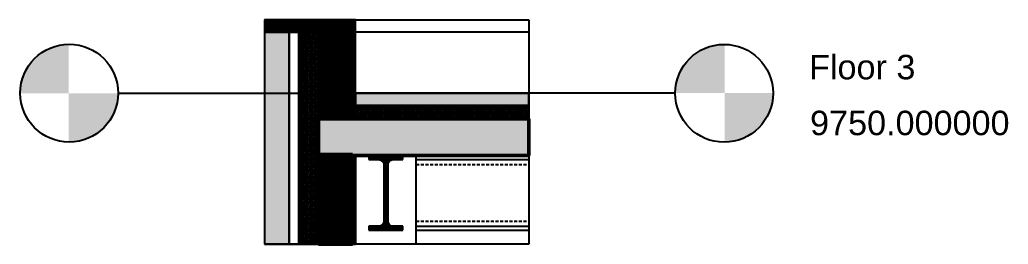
# Model space of a CAD drawing. Header units: millimetres. Extents: x -100 to 224448, y 0 to 22177.
# Drawn here: x 220406 to 224448, y 0 to 917 of the extents above; entities that cross this region are included whole.
import ezdxf

# ---------------------------------------------------------------- set-up
doc = ezdxf.new("R2010")
doc.units = ezdxf.units.MM
doc.linetypes.add('DASHED', pattern=[19.05, 12.7, -6.35])
doc.layers.get('0').update_dxf_attribs({"true_color": 0xdfdfdf})
for name, color, linetype in [('Background_0', 7, 'Continuous'), ('Background_Back bricks', 7, 'Continuous'), ('Background_Front bricks', 7, 'Continuous'), ('Background_Interferences', 1, 'Continuous'), ('Boundary_0', 7, 'Continuous'), ('Boundary_Air', 7, 'Continuous'), ('Boundary_Back bricks', 7, 'Continuous'), ('Boundary_Bitumen_ SBS Modified_ Asphalt', 7, 'Continuous'), ('Boundary_Cavity Wall_ Back', 7, 'Continuous'), ('Boundary_Gravel', 7, 'Continuous'), ('Boundary_Gypsum Board', 54, 'Continuous'), ('Boundary_Insulation_ Polyurethane Foam', 42, 'Continuous'), ('Boundary_Interferences', 1, 'Continuous'), ('Fill_0', 7, 'Continuous'), ('Fill_Back bricks', 7, 'Continuous'), ('Fill_Bitumen_ SBS Modified_ Asphalt', 251, 'Continuous'), ('Fill_Concrete_ Beam and Pot Floor', 85, 'Continuous'), ('Fill_Gravel', 251, 'Continuous'), ('Fill_Gypsum Board', 251, 'Continuous'), ('Fill_Insulation_ Polyurethane Foam', 42, 'Continuous'), ('Fill_Interferences', 1, 'Continuous'), ('Fill_Supporting Wall_ Brick', 11, 'Continuous'), ('Viewport border', 7, 'Continuous')]:
    doc.layers.add(name, color=color, linetype=linetype)
for name, color, linetype, lineweight in [('Background_Air', 7, 'Continuous', 9), ('Background_Bitumen_ SBS Modified_ Asphalt', 7, 'Continuous', 9), ('Background_Concrete_ Beam and Pot Floor', 7, 'Continuous', 9), ('Background_Gravel', 7, 'Continuous', 9), ('Background_Gypsum Board', 7, 'Continuous', 9), ('Background_Insulation_ Polyurethane Foam', 7, 'Continuous', 9), ('Background_Supporting Wall_ Brick', 7, 'Continuous', 9), ('Boundary_Concrete_ Beam and Pot Floor', 99, 'Continuous', 50), ('Boundary_Supporting Wall_ Brick', 14, 'Continuous', 50)]:
    doc.layers.add(name, color=color, linetype=linetype, lineweight=lineweight)
for name, color, linetype, true_color in [('Background_DETAIL_OBJECTS', 7, 'Continuous', 0xdfdfdf), ('Boundary_DETAIL_OBJECTS', 7, 'Continuous', 0xdfdfdf), ('Fill_DETAIL_OBJECTS', 7, 'Continuous', 0xdfdfdf)]:
    doc.layers.add(name, color=color, linetype=linetype, true_color=true_color)
doc.styles.get("Standard").update_dxf_attribs({"font": 'arial.ttf'})
pattern_1 = [(45, (18200, -10482.66), (-4.490128, 4.490128), [])]
pattern_2 = [(45, (18200, -10482.66), (-5.0289434, 5.0289434), []), (135, (18200, -10482.66), (-5.0289434, -5.0289434), [])]

# ---------------------------------------------------------------- blocks, each defined once
blk = doc.blocks.new('_StoryIndicator')
h = blk.add_hatch(color=256)
h.paths.add_polyline_path([(-198.9, 0.4), (1.1, 0.4), (1.1, 200.4, 0.414214)])
h.paths.add_polyline_path([(201.1, 0.4), (1.1, 0.4), (1.1, -199.6, 0.414214)])
blk.add_line((-200, 0), (-800, 0))
blk.add_circle((-1.1, -0.4), 200)
for tag, p in [('STORYNAME', (346.3, 56.7)), ('STORYELEVATION', (350.5, -171.6))]:
    blk.add_attdef(tag, p, '', height=100)
blk = doc.blocks.new("Detail_Roof_33'__section__..%5CMainBuilding.dwg", base_point=(-1401.1, -1350))
at = {"layer": 'Fill_0'}
h = blk.add_hatch(dxfattribs=at)
h.set_pattern_fill('ANSI31', color=256, scale=2, style=0)
h.set_pattern_definition(pattern_1)
edge = h.paths.add_edge_path()
edge.add_line((26.5, -1276), (26.5, -1292.7))
edge.add_line((26.5, -1292.7), (165.5, -1292.7))
edge.add_line((165.5, -1292.7), (165.5, -1276))
edge.add_line((165.5, -1276), (124.6, -1276))
edge.add_spline(control_points=[(124.6, -1276), (104.7, -1276), (104.7, -1256.1)], knot_values=[-0.785398, -0.785398, -0.785398, 0.785398, 0.785398, 0.785398], weights=[1, 0.707107, 1], degree=2, periodic=0)
edge.add_line((104.7, -1256.1), (104.7, -1024.3))
edge.add_spline(control_points=[(104.7, -1024.3), (104.7, -1004.4), (124.6, -1004.4)], knot_values=[-0.785398, -0.785398, -0.785398, 0.785398, 0.785398, 0.785398], weights=[1, 0.707107, 1], degree=2, periodic=0)
edge.add_line((124.6, -1004.4), (165.5, -1004.4))
edge.add_line((165.5, -1004.4), (165.5, -987.7))
edge.add_line((165.5, -987.7), (26.5, -987.7))
edge.add_line((26.5, -987.7), (26.5, -1004.4))
edge.add_line((26.5, -1004.4), (67.4, -1004.4))
edge.add_spline(control_points=[(67.4, -1004.4), (87.3, -1004.4), (87.3, -1024.3)], knot_values=[-0.785398, -0.785398, -0.785398, 0.785398, 0.785398, 0.785398], weights=[1, 0.707107, 1], degree=2, periodic=0)
edge.add_line((87.3, -1024.3), (87.3, -1256.1))
edge.add_spline(control_points=[(87.3, -1256.1), (87.3, -1276), (67.4, -1276)], knot_values=[-0.785398, -0.785398, -0.785398, 0.785398, 0.785398, 0.785398], weights=[1, 0.707107, 1], degree=2, periodic=0)
edge.add_line((67.4, -1276), (26.5, -1276))
at = {"layer": 'Fill_Back bricks'}
h = blk.add_hatch(dxfattribs=at)
h.set_pattern_fill('ANSI36', color=256, scale=2, style=0)
h.set_pattern_definition([(45, (18200, -10482.66), (3.367596, 12.3478522), [15.875, -3.175, 0, -3.175])])
h.paths.add_polyline_path([(-300, -1350), (-300, -482.7), (-400, -482.7), (-400, -1350)])
at = {"layer": 'Fill_Bitumen_ SBS Modified_ Asphalt'}
blk.add_hatch(color=256, dxfattribs=at).paths.add_polyline_path([(-28, -787.7), (680, -787.7), (680, -782.7), (-28, -782.7)])
at = {"layer": 'Fill_Concrete_ Beam and Pot Floor'}
h = blk.add_hatch(dxfattribs=at)
h.set_pattern_fill('CONCRETE2', color=256, scale=2, angle=15, style=0)
h.set_pattern_definition([(65, (18200, -10482.66), (28.816263, 5.081085), [3.048, -33.528]), (10, (18200, -10482.66), (-13.358577, 28.06803), [2.4384, -26.8224]), (115.4514, (18202.4, -10482.237), (15.45771, 33.1491), [2.5904, -28.494415]), (61.1842, (18197.896, -10474.81), (43.635784, 4.72819), [4.572, -50.292]), (111.6356, (18201.533, -10474.415), (26.44423, 48.07038), [3.8856, -42.74162]), (6.1842, (18197.896, -10474.81), (26.44419, 48.0704), [3.6576, -40.2336]), (36, (18202.348, -10475.72), (27.66663, -9.526385), [3.048, -33.528]), (341, (18202.348, -10475.72), (1.923976, 31.02522), [2.4384, -26.8224]), (86.4514, (18204.653, -10476.514), (29.590622, 21.49881), [2.5904, -28.494415]), (52.5, (18200, -10482.66), (-3.024175, 13.1957256), [0, -26.49728, 0, -27.2288, 0, -26.924]), (22.5, (18200, -10482.66), (6.178272, 18.249793), [0, -15.52448, 0, -25.88768, 0, -10.2616]), (342.5, (18191.246, -10485.006), (21.1925614, 4.7295645), [0, -10.16, 0, -31.6992, 0, -42.0624]), (332.5, (18187.32, -10486.058), (21.84016, 10.063833), [0, -13.208, 0, -21.05152, 0, -29.8704])])
h.paths.add_polyline_path([(-180, -987.7), (680, -987.7), (680, -837.7), (-180, -837.7)])
at = {"layer": 'Fill_DETAIL_OBJECTS'}
h = blk.add_hatch(dxfattribs=at)
h.set_pattern_fill('ANSI31', color=256, scale=2, style=0)
h.set_pattern_definition(pattern_1)
h.paths.add_polyline_path([(-400, -432.7), (-400, -482.7), (-28, -482.7), (-28, -432.7)])
h = blk.add_hatch(dxfattribs=at)
h.set_pattern_fill('ANSI31', color=256, scale=2, style=0)
h.set_pattern_definition(pattern_1)
h.paths.add_polyline_path([(-28, -837.7), (-28, -482.7), (-180, -482.7), (-180, -837.7)])
at = {"layer": 'Fill_Gravel'}
h = blk.add_hatch(dxfattribs=at)
h.set_pattern_fill('GRAVEL1', color=256, angle=15, style=0)
h.set_pattern_definition([(243.0128, (18207.8597, -10461.9192), (-97.16459669, -193.74994145), [2.421648, -239.743584]), (199.9697, (18206.7607, -10464.07715), (203.981294436, 73.29143235), [4.155624, -411.40665]), (147.5104, (18202.855, -10465.4964), (225.11269871, -144.666079526), [2.930184, -290.088576]), (282.2737, (18197.2389, -10471.66), (-75.78826197, 352.39202684), [3.784284, -374.644044]), (307.8337, (18198.0433, -10475.3578), (-142.838393613, 185.346155877), [3.71079, -367.368714]), (12.2737, (18200.3194, -10478.2885), (-352.39202684, -75.78826197), [3.784284, -374.644044]), (52.6942, (18204.0172, -10477.48406), (-179.439387643, -234.430172671), [5.004522, -495.447282]), (87.2553, (18207.0503, -10473.5034), (19.214516932, 415.117811497), [4.724784, -467.753778]), (136.4296, (18207.2765, -10468.784), (-199.65709559, 188.756576194), [3.7971, -375.913314]), (190.2364, (18204.5254, -10466.1669), (195.91203342, 33.85965768), [4.334976, -212.413734]), (237.3974, (18200.25946, -10466.93726), (-157.393972236, -247.15812392), [5.606064, -555.00075]), (153.8141, (18214.4982, -10467.2217), (-149.65914971, 71.70872914), [1.913418, -189.429192]), (186.4692, (18212.7812, -10466.3773), (235.34413602, 25.790181282), [3.640266, -360.387198]), (240, (18209.164, -10466.787), (4.658744, -17.38667), [2.545578, -22.910256]), (218.1986, (18207.388, -10465.0272), (77.6158279, 58.06706558), [1.370844, -135.71307]), (306.8014, (18206.3107, -10465.875), (-31.362893, 47.50125697), [1.938654, -94.994316]), (45.9638, (18207.472, -10467.4272), (42.84246306, 48.74959214), [3.148722, -101.808414]), (176.5651, (18209.661, -10465.1636), (39.4320727, -8.0691495), [2.276838, -54.644166]), (31.3895, (18196.2264, -10468.577), (159.890492456, 98.747306237), [3.1896, -315.77121]), (85.3462, (18198.9492, -10466.9156), (-18.30039599, -209.88829984), [2.675898, -264.913344]), (308.1986, (18208.729, -10461.6863), (-58.06706558, 77.6158279), [2.74167, -134.342244]), (358.6105, (18210.4244, -10463.8409), (-187.84288141, 5.57242953), [3.1896, -315.77121]), (354.444, (18199.1148, -10479.3567), (-96.2508234, 11.4795375), [3.07584, -150.716232]), (309.7751, (18202.1762, -10479.6545), (-138.17937544, 167.95969543), [2.577204, -255.143574]), (81.8014, (18213.5616, -10479.0263), (11.47963997, 96.2508115), [2.74167, -134.342244]), (32.354, (18213.9526, -10476.3127), (-207.39173282, -130.11022989), [3.017358, -298.717632]), (84.444, (18205.0421, -10481.3091), (-11.4795375, -96.2508234), [1.53792, -152.254152]), (116.3099, (18212.5184, -10479.306), (-36.02159847, 64.8879408), [0.91782, -90.864522]), (180.9638, (18212.1116, -10478.483), (56.8187379, -3.4104001), [3.71079, -70.5051]), (201.009, (18208.4013, -10478.5455), (169.207904755, 63.97407994), [3.4389, -340.450614]), (318.6901, (18207.8913, -10468.992), (-26.7041717, 30.114573), [2.595996, -62.303922]), (8.1572, (18209.8413, -10470.7057), (304.890814694, 44.425156052), [4.532292, -448.696134]), (75.9454, (18214.3277, -10470.0626), (-36.9354585, -140.34163218), [1.853208, -183.468132]), (105, (18214.778, -10468.265), (-22.045408, 12.727922), [1.08, -16.92]), (135.2564, (18207.9138, -10478.1171), (102.15778171, -103.07174938), [2.500632, -247.56336]), (63.0128, (18206.1377, -10476.3568), (97.16459669, 193.74994145), [4.843296, -237.321936]), (15, (18208.336, -10472.041), (12.727922, 22.045408), [4.68, -13.32]), (340.3048, (18212.8561, -10470.8296), (-206.47778872, 75.119402436), [2.846052, -281.758932]), (269.0546, (18215.5357, -10471.7888), (1.2483089, -74.205404), [2.620836, -128.421144]), (222.646, (18215.4924, -10474.4093), (-283.75909561, -262.382876728), [4.26717, -422.450532]), (190.4261, (18212.3537, -10477.30015), (-230.685153956, -43.17703282), [4.514384, -446.922893])])
h.paths.add_polyline_path([(-28, -782.7), (680, -782.7), (680, -732.7), (-28, -732.7)])
at = {"layer": 'Fill_Gypsum Board'}
h = blk.add_hatch(dxfattribs=at)
h.set_pattern_fill('ANSI34', color=256, style=0)
h.set_pattern_definition([(45, (18200, -10482.66), (-13.470384, 13.470384), []), (45, (18204.49, -10482.66), (-13.470384, 13.470384), []), (45, (18208.98, -10482.66), (-13.470384, 13.470384), []), (45, (18213.47, -10482.66), (-13.470384, 13.470384), [])])
h.paths.add_polyline_path([(-40, -987.7), (-40, -1350), (-28, -1350), (-28, -987.7)])
at = {"layer": 'Fill_Insulation_ Polyurethane Foam'}
h = blk.add_hatch(dxfattribs=at)
h.set_pattern_fill('INSULATION', color=256, scale=2, style=0)
h.set_pattern_definition(pattern_2)
h.paths.add_polyline_path([(-180, -1350), (-180, -482.7), (-260, -482.7), (-260, -1350)])
h = blk.add_hatch(dxfattribs=at)
h.set_pattern_fill('INSULATION', color=256, scale=2, style=0)
h.set_pattern_definition(pattern_2)
h.paths.add_polyline_path([(-28, -837.7), (680, -837.7), (680, -787.7), (-28, -787.7)])
at = {"layer": 'Fill_Interferences'}
h = blk.add_hatch(dxfattribs=at)
h.set_pattern_fill('ANSI31', color=256, scale=2, style=0)
h.set_pattern_definition(pattern_1)
h.paths.add_polyline_path([(-40, -982.7), (-180, -982.7), (-180, -987.7), (-40, -987.7)])
at = {"layer": 'Fill_Supporting Wall_ Brick'}
h = blk.add_hatch(dxfattribs=at)
h.set_pattern_fill('ANSI31', color=256, scale=2, style=0)
h.set_pattern_definition(pattern_1)
h.paths.add_polyline_path([(-40, -1350), (-40, -982.7), (-180, -982.7), (-180, -1350)])
blk.add_line((-400, -732.7), (680, -732.7))
blk.add_line((-400, -732.7), (680, -732.7))
at = {"linetype": 'DASHED', "extrusion": (0, 1, 0)}
for p, q in [((220, -1024.3), (680, -1024.3)), ((220, -1256.1), (680, -1256.1))]:
    blk.add_line(p, q, dxfattribs=at)
at = {"layer": 'Background_0', "extrusion": (0, 1, 0)}
for p, q in [((-28, -987.7), (26.5, -987.7)), ((-28, -987.7), (-28, -1350)), ((165.5, -987.7), (26.5, -987.7)), ((26.5, -987.7), (26.5, -1004.4)), ((26.5, -1004.4), (67.4, -1004.4)), ((124.6, -1004.4), (165.5, -1004.4)), ((165.5, -987.7), (220, -987.7)), ((165.5, -1004.4), (165.5, -987.7)), ((680, -987.7), (220, -987.7)), ((220, -1350), (220, -987.7)), ((220, -1004.4), (680, -1004.4)), ((680, -987.7), (680, -1004.4)), ((680, -1004.4), (680, -1010.2)), ((680, -1010.2), (680, -1024.3)), ((87.3, -1024.3), (87.3, -1256.1)), ((104.7, -1256.1), (104.7, -1024.3)), ((680, -1024.3), (680, -1256.1)), ((67.4, -1276), (26.5, -1276)), ((26.5, -1276), (26.5, -1292.7)), ((26.5, -1292.7), (165.5, -1292.7)), ((165.5, -1276), (124.6, -1276)), ((165.5, -1292.7), (165.5, -1276)), ((220, -1276), (680, -1276)), ((220, -1292.7), (680, -1292.7)), ((220, -1350), (220, -1292.7)), ((680, -1256.1), (680, -1270.1)), ((680, -1270.1), (680, -1276)), ((680, -1276), (680, -1292.7)), ((66, -1350), (-28, -1350)), ((220, -1350), (-28, -1350)), ((80.8, -1350), (66, -1350)), ((87, -1350), (80.8, -1350)), ((111.2, -1350), (105, -1350)), ((126, -1350), (111.2, -1350)), ((220, -1350), (126, -1350))]:
    blk.add_line(p, q, dxfattribs=at)
at = {"layer": 'Background_0', "extrusion": (-5.60013e-15, 0, -1)}
for centre, start, end in [((-67.4, -1024.3), 90, 180), ((-124.6, -1024.3), 0, 90), ((-67.4, -1256.1), 180, 270), ((-124.6, -1256.1), 270, 0)]:
    blk.add_arc(centre, 19.9, start, end, dxfattribs=at)
at = {"layer": 'Background_Air', "extrusion": (0, 1, 0)}
for p, q in [((-300, -482.7), (-300, -1350)), ((-260, -482.7), (-300, -482.7)), ((-260, -1350), (-260, -482.7)), ((680, -482.7), (680, -1350)), ((-300, -1350), (-260, -1350)), ((-270, -1350), (-270, -1350)), ((-180, -1350), (-270, -1350)), ((680, -1350), (-180, -1350))]:
    blk.add_line(p, q, dxfattribs=at)
at = {"layer": 'Background_Back bricks', "extrusion": (0, 1, 0)}
for p, q in [((-300, -482.7), (-400, -482.7)), ((-400, -482.7), (-400, -1350)), ((-300, -1350), (-300, -482.7)), ((-400, -1350), (-300, -1350))]:
    blk.add_line(p, q, dxfattribs=at)
at = {"layer": 'Background_Bitumen_ SBS Modified_ Asphalt', "extrusion": (0, 1, 0)}
for p, q in [((680, -782.7), (-28, -782.7)), ((-28, -782.7), (-28, -787.7)), ((-28, -787.7), (680, -787.7)), ((680, -782.7), (680, -787.7))]:
    blk.add_line(p, q, dxfattribs=at)
at = {"layer": 'Background_Concrete_ Beam and Pot Floor', "extrusion": (0, 1, 0)}
for p, q in [((-28, -837.7), (-180, -837.7)), ((-180, -837.7), (-180, -987.7)), ((680, -837.7), (-28, -837.7)), ((680, -837.7), (680, -987.7)), ((-180, -987.7), (680, -987.7))]:
    blk.add_line(p, q, dxfattribs=at)
at = {"layer": 'Background_DETAIL_OBJECTS', "extrusion": (0, 1, 0)}
for p, q in [((-400, -432.7), (-400, -482.7)), ((-28, -432.7), (-400, -432.7)), ((-28, -482.7), (-28, -432.7)), ((-28, -432.7), (680, -432.7)), ((-28, -432.7), (-28, -432.7)), ((-28, -482.7), (-28, -432.7)), ((680, -432.7), (680, -482.7)), ((-400, -482.7), (-28, -482.7)), ((-28, -482.7), (-180, -482.7)), ((-180, -482.7), (-180, -837.7)), ((680, -482.7), (-28, -482.7)), ((-28, -837.7), (-28, -482.7)), ((-28, -482.7), (-28, -482.7)), ((-28, -482.7), (-28, -482.7)), ((-28, -732.7), (-28, -482.7)), ((680, -482.7), (-28, -482.7)), ((680, -482.7), (680, -837.7)), ((-180, -837.7), (-28, -837.7)), ((680, -837.7), (680, -837.7))]:
    blk.add_line(p, q, dxfattribs=at)
at = {"layer": 'Background_Front bricks', "extrusion": (0, 1, 0)}
for p, q in [((680, -482.7), (680, -1350)), ((-400, -1350), (-400, -1350)), ((-310, -1350), (-400, -1350)), ((-270, -1350), (-310, -1350)), ((-310, -1350), (-310, -1350)), ((680, -1350), (-270, -1350))]:
    blk.add_line(p, q, dxfattribs=at)
at = {"layer": 'Background_Gravel', "extrusion": (0, 1, 0)}
for p, q in [((680, -732.7), (-28, -732.7)), ((-28, -732.7), (-28, -782.7)), ((680, -732.7), (680, -782.7)), ((-28, -782.7), (680, -782.7))]:
    blk.add_line(p, q, dxfattribs=at)
at = {"layer": 'Background_Gypsum Board', "extrusion": (0, 1, 0)}
for p, q in [((-28, -987.7), (-40, -987.7)), ((-40, -987.7), (-40, -1350)), ((-28, -1350), (-28, -987.7)), ((680, -987.7), (680, -1350)), ((-28, -1350), (-40, -1350)), ((680, -1350), (-28, -1350))]:
    blk.add_line(p, q, dxfattribs=at)
at = {"layer": 'Background_Insulation_ Polyurethane Foam', "extrusion": (0, 1, 0)}
for p, q in [((-260, -482.7), (-260, -1350)), ((-180, -482.7), (-260, -482.7)), ((-180, -982.7), (-180, -482.7)), ((680, -482.7), (680, -987.7)), ((680, -787.7), (-28, -787.7)), ((-28, -787.7), (-28, -837.7)), ((680, -787.7), (680, -837.7)), ((-28, -837.7), (680, -837.7)), ((-180, -1350), (-180, -982.7)), ((680, -987.7), (680, -1350)), ((-260, -1350), (-180, -1350)), ((680, -1350), (-180, -1350))]:
    blk.add_line(p, q, dxfattribs=at)
at = {"layer": 'Background_Interferences', "extrusion": (0, 1, 0)}
for p, q in [((-40, -982.7), (-180, -982.7)), ((-180, -982.7), (-180, -987.7)), ((-180, -987.7), (-40, -987.7)), ((-40, -987.7), (-40, -982.7))]:
    blk.add_line(p, q, dxfattribs=at)
at = {"layer": 'Background_Supporting Wall_ Brick', "extrusion": (0, 1, 0)}
for p, q in [((-40, -982.7), (-180, -982.7)), ((-180, -982.7), (-180, -1350)), ((-40, -987.7), (-40, -982.7)), ((-40, -1350), (-40, -987.7)), ((-28, -987.7), (-28, -987.7)), ((680, -987.7), (680, -1350)), ((-180, -1350), (-40, -1350)), ((-180, -1350), (-180, -1350)), ((-28, -1350), (-180, -1350)), ((680, -1350), (220, -1350))]:
    blk.add_line(p, q, dxfattribs=at)
at = {"layer": 'Boundary_0', "extrusion": (0, 1, 0)}
for p, q in [((165.5, -987.7), (26.5, -987.7)), ((26.5, -987.7), (26.5, -1004.4)), ((26.5, -1004.4), (67.4, -1004.4)), ((124.6, -1004.4), (165.5, -1004.4)), ((165.5, -1004.4), (165.5, -987.7)), ((87.3, -1024.3), (87.3, -1256.1)), ((104.7, -1256.1), (104.7, -1024.3)), ((26.5, -1276), (26.5, -1292.7)), ((67.4, -1276), (26.5, -1276)), ((26.5, -1292.7), (165.5, -1292.7)), ((165.5, -1276), (124.6, -1276)), ((165.5, -1292.7), (165.5, -1276))]:
    blk.add_line(p, q, dxfattribs=at)
at = {"layer": 'Boundary_0', "extrusion": (-2.68397e-15, 2.91616e-15, -1)}
for centre, start, end in [((-67.4, -1024.3), 90, 180), ((-124.6, -1256.1), 270, 0)]:
    blk.add_arc(centre, 19.9, start, end, dxfattribs=at)
at = {"layer": 'Boundary_0', "extrusion": (-2.56151e-15, -3.03862e-15, -1)}
for centre, start, end in [((-124.6, -1024.3), 0, 90), ((-67.4, -1256.1), 180, 270)]:
    blk.add_arc(centre, 19.9, start, end, dxfattribs=at)
at = {"layer": 'Boundary_Air', "extrusion": (0, 1, 0)}
for p, q in [((-260, -482.7), (-300, -482.7)), ((-300, -482.7), (-300, -1350)), ((-260, -1350), (-260, -482.7)), ((-300, -1350), (-260, -1350))]:
    blk.add_line(p, q, dxfattribs=at)
at = {"layer": 'Boundary_Back bricks', "extrusion": (0, 1, 0)}
for p, q in [((-300, -482.7), (-400, -482.7)), ((-400, -482.7), (-400, -1350)), ((-300, -1350), (-300, -482.7)), ((-400, -1350), (-300, -1350))]:
    blk.add_line(p, q, dxfattribs=at)
at = {"layer": 'Boundary_Bitumen_ SBS Modified_ Asphalt', "extrusion": (0, 1, 0)}
for p, q in [((680, -782.7), (-28, -782.7)), ((-28, -782.7), (-28, -787.7)), ((-28, -787.7), (680, -787.7)), ((680, -787.7), (680, -782.7))]:
    blk.add_line(p, q, dxfattribs=at)
at = {"layer": 'Boundary_Cavity Wall_ Back', "extrusion": (0, 1, 0)}
for p, q in [((-180, -482.7), (-400, -482.7)), ((-400, -482.7), (-400, -1350)), ((-180, -982.7), (-180, -482.7)), ((-40, -982.7), (-180, -982.7)), ((-40, -987.7), (-40, -982.7)), ((-28, -987.7), (-40, -987.7)), ((-28, -1350), (-28, -987.7)), ((-400, -1350), (-28, -1350))]:
    blk.add_line(p, q, dxfattribs=at)
at = {"layer": 'Boundary_Concrete_ Beam and Pot Floor', "extrusion": (0, 1, 0)}
for p, q in [((680, -837.7), (-180, -837.7)), ((-180, -837.7), (-180, -987.7)), ((680, -987.7), (680, -837.7)), ((-180, -987.7), (680, -987.7))]:
    blk.add_line(p, q, dxfattribs=at)
at = {"layer": 'Boundary_DETAIL_OBJECTS', "extrusion": (0, 1, 0)}
for p, q in [((-400, -432.7), (-400, -482.7)), ((-28, -432.7), (-400, -432.7)), ((-28, -482.7), (-28, -432.7)), ((-400, -482.7), (-28, -482.7)), ((-28, -482.7), (-180, -482.7)), ((-180, -482.7), (-180, -837.7)), ((-28, -837.7), (-28, -482.7)), ((-180, -837.7), (-28, -837.7))]:
    blk.add_line(p, q, dxfattribs=at)
at = {"layer": 'Boundary_Gravel', "extrusion": (0, 1, 0)}
for p, q in [((680, -732.7), (-28, -732.7)), ((-28, -732.7), (-28, -782.7)), ((680, -782.7), (680, -732.7)), ((-28, -782.7), (680, -782.7))]:
    blk.add_line(p, q, dxfattribs=at)
at = {"layer": 'Boundary_Gypsum Board', "extrusion": (0, 1, 0)}
for p, q in [((-40, -987.7), (-40, -1350)), ((-28, -987.7), (-40, -987.7)), ((-28, -1350), (-28, -987.7)), ((-40, -1350), (-28, -1350))]:
    blk.add_line(p, q, dxfattribs=at)
at = {"layer": 'Boundary_Insulation_ Polyurethane Foam', "extrusion": (0, 1, 0)}
for p, q in [((-180, -482.7), (-260, -482.7)), ((-260, -482.7), (-260, -1350)), ((-180, -1350), (-180, -482.7)), ((680, -787.7), (-28, -787.7)), ((-28, -787.7), (-28, -837.7)), ((680, -837.7), (680, -787.7)), ((-28, -837.7), (680, -837.7)), ((-260, -1350), (-180, -1350))]:
    blk.add_line(p, q, dxfattribs=at)
at = {"layer": 'Boundary_Interferences', "extrusion": (0, 1, 0)}
for p, q in [((-40, -982.7), (-180, -982.7)), ((-180, -982.7), (-180, -987.7)), ((-180, -987.7), (-40, -987.7)), ((-40, -987.7), (-40, -982.7))]:
    blk.add_line(p, q, dxfattribs=at)
at = {"layer": 'Boundary_Supporting Wall_ Brick', "extrusion": (0, 1, 0)}
for p, q in [((-40, -982.7), (-180, -982.7)), ((-180, -982.7), (-180, -1350)), ((-40, -1350), (-40, -982.7)), ((-180, -1350), (-40, -1350))]:
    blk.add_line(p, q, dxfattribs=at)
at = {"rotation": 180}
blk.add_blockref('_StoryIndicator', (-1200, -732.7), dxfattribs=at)
blk.add_blockref('_StoryIndicator', (-1200, -732.7), dxfattribs=at)
blk.add_blockref('_StoryIndicator', (1480, -732.7)).add_auto_attribs({'STORYNAME': 'Floor 3', 'STORYELEVATION': '9750.000000'})
blk.add_blockref('_StoryIndicator', (1480, -732.7)).add_auto_attribs({'STORYNAME': 'Floor 3', 'STORYELEVATION': '9750.000000'})

msp = doc.modelspace()

# ---------------------------------------------------------------- block references
at = {"layer": 'Viewport border'}
msp.add_blockref("Detail_Roof_33'__section__..%5CMainBuilding.dwg", (220406.4, 0), dxfattribs=at)

doc.saveas('drawing.dxf')
